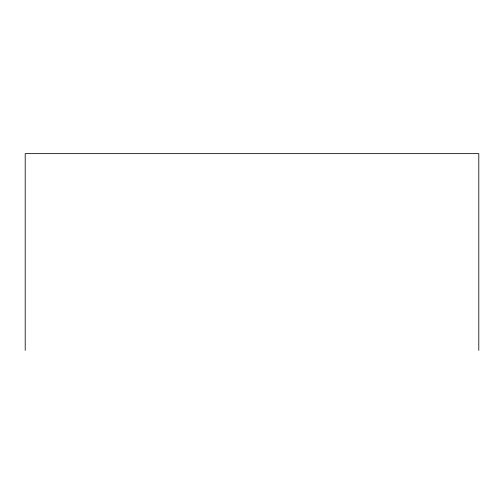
<?xml version="1.0" encoding="UTF-8"?>
<svg xmlns="http://www.w3.org/2000/svg" width="504" height="504" viewBox="0 0 504 504"><rect width="100%" height="100%" fill="white"/><g stroke="black" fill="none" stroke-linecap="round" stroke-linejoin="round"><path stroke-width="0.76" d="M478.8 350.362L478.8 153.638L25.2 153.638L25.2 350.362"/></g></svg>
